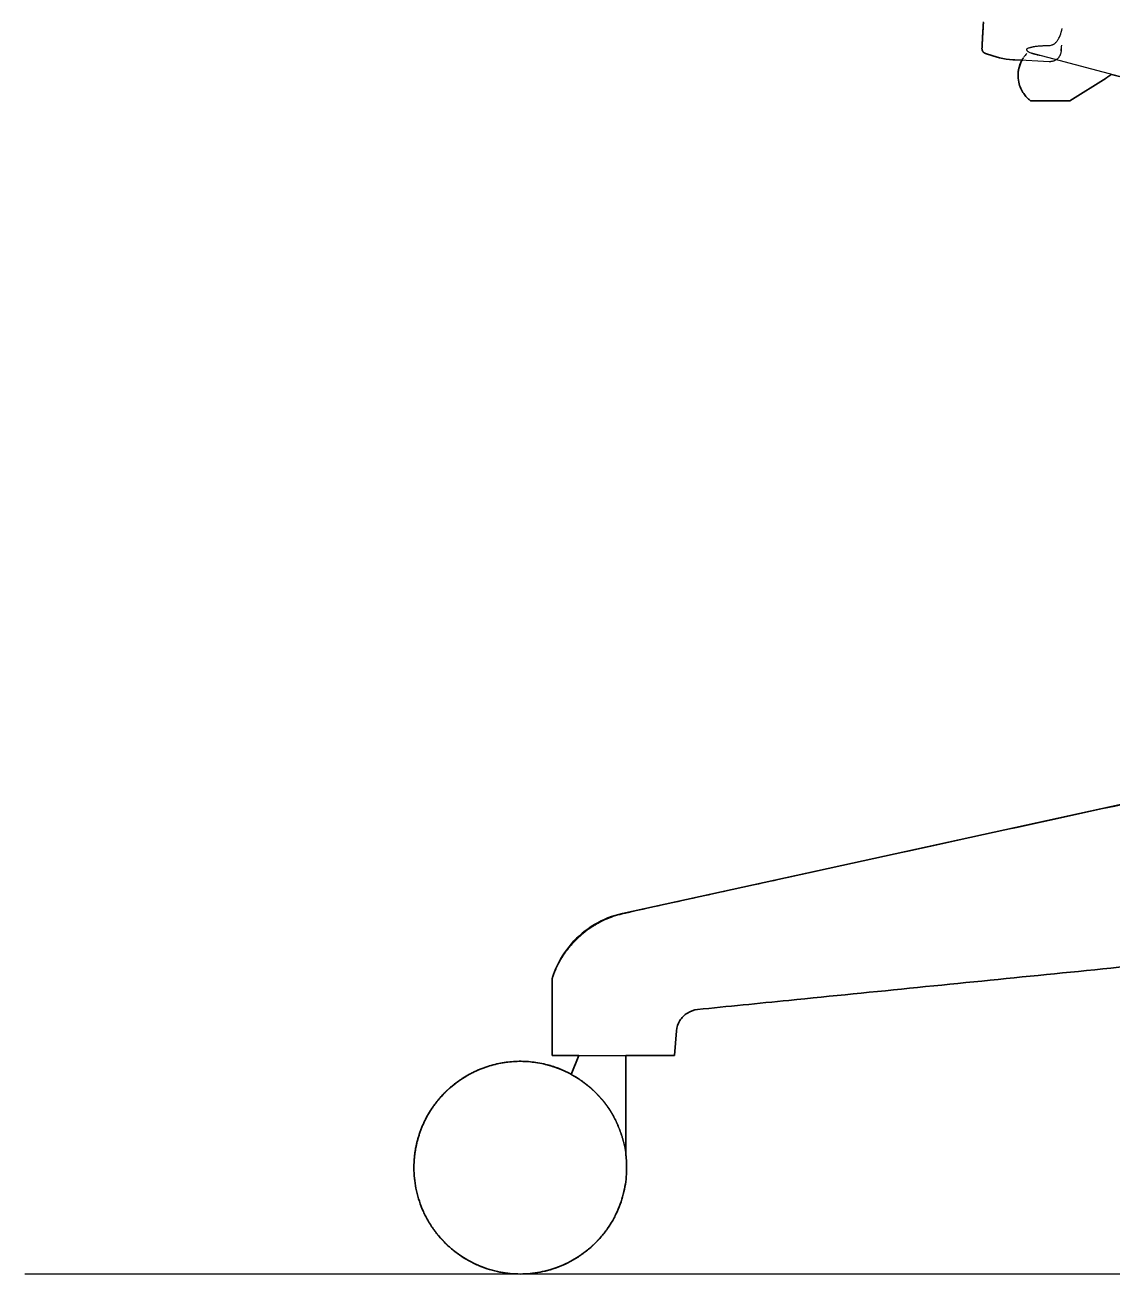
# Model space of a CAD drawing. Header units: millimetres. Extents: x 0 to 2114, y 0 to 2321.
# Drawn here: x 1171.7 to 1496.5, y 1303.2 to 1676.5 of the extents above; entities that cross this region are included whole.
import ezdxf

# ---------------------------------------------------------------- set-up
doc = ezdxf.new("R2010")
doc.units = ezdxf.units.MM
doc.layers.add('Blocks', color=7, linetype='Continuous')
for name, color, linetype, lineweight, true_color in [('Blocks$Inner', 7, 'Continuous', 25, 0x007f00), ('Blocks$Outline', 7, 'Continuous', 35, 0xff3f3f), ('Groud', 7, 'Continuous', 25, 0x243775)]:
    doc.layers.add(name, color=color, linetype=linetype, lineweight=lineweight, true_color=true_color)

# ---------------------------------------------------------------- blocks, each defined once
blk = doc.blocks.new('Aeron Size C Office Chair Side')
at = {"layer": 'Blocks$Inner'}
for p, q in [((298.14, 362.7), (295.71, 362.83)), ((165.46, 65.34), (163.23, 59.67)), ((179.54, 35.53), (179.49, 65.34))]:
    blk.add_line(p, q, dxfattribs=at)
for points in [[(286.34, 374.04), (286.28, 373.07), (286.24, 372.15), (286.19, 371.3), (286.15, 370.51), (286.11, 369.79), (286.08, 369.13), (286.05, 368.53), (286.02, 368.01), (286, 367.55), (285.97, 367.16), (285.96, 366.85), (285.95, 366.6), (285.94, 366.42), (285.93, 366.31), (285.93, 366.28), (285.93, 366.33), (285.94, 366.46), (285.95, 366.66), (285.96, 366.92), (285.98, 367.26), (286, 367.67), (286.03, 368.14), (286.05, 368.69), (286.09, 369.3), (286.12, 369.98), (286.16, 370.72), (286.2, 371.53), (286.25, 372.39), (286.3, 373.33)], [(309.65, 367.21), (309.63, 366.76), (309.61, 366.38), (309.59, 366.06), (309.58, 365.82), (309.57, 365.64), (309.56, 365.54), (309.56, 365.5), (309.56, 365.46), (309.55, 365.33), (309.53, 365.19), (309.51, 365.06), (309.48, 364.93), (309.45, 364.8), (309.41, 364.67), (309.37, 364.54), (309.32, 364.41), (309.27, 364.29), (309.21, 364.16), (309.14, 364.04), (309.08, 363.93), (309, 363.81), (308.93, 363.7), (308.85, 363.59), (308.76, 363.49), (308.67, 363.38), (308.58, 363.29), (308.48, 363.19), (308.38, 363.1), (308.27, 363.01), (308.16, 362.93), (308.05, 362.86), (307.94, 362.78), (307.82, 362.71), (307.7, 362.65), (307.58, 362.59), (307.45, 362.54), (307.33, 362.49), (307.2, 362.45), (307.07, 362.41), (306.94, 362.37), (306.81, 362.35), (306.67, 362.32), (306.54, 362.31), (306.4, 362.29), (306.27, 362.29), (306.13, 362.29), (306, 362.29), (295.71, 362.83), (295.16, 362.87), (294.15, 362.96), (293.14, 363.1), (292.14, 363.27), (291.15, 363.49), (290.16, 363.74), (289.19, 364.04), (286.97, 364.76), (286.93, 364.77), (286.87, 364.8), (286.82, 364.82), (286.76, 364.84), (286.71, 364.87), (286.66, 364.9), (286.61, 364.94), (286.56, 364.97), (286.51, 365.01), (286.46, 365.04), (286.42, 365.08), (286.37, 365.13), (286.33, 365.17), (286.29, 365.22), (286.25, 365.26), (286.21, 365.31), (286.18, 365.36), (286.15, 365.41), (286.12, 365.46), (286.09, 365.52), (286.06, 365.57), (286.04, 365.63), (286.02, 365.68), (286, 365.74), (285.98, 365.8), (285.97, 365.86), (285.95, 365.92), (285.94, 365.98), (285.94, 366.04), (285.93, 366.1), (285.93, 366.16), (285.93, 366.22), (285.93, 366.28), (285.93, 366.33), (285.94, 366.45), (285.95, 366.64), (285.96, 366.9), (285.98, 367.23), (286, 367.63), (286.02, 368.1), (286.05, 368.64), (286.08, 369.25), (286.12, 369.92), (286.16, 370.65), (286.2, 371.46), (286.25, 372.32), (286.29, 373.24), (286.35, 374.23)], [(309.56, 365.5), (309.56, 365.55), (309.57, 365.67), (309.58, 365.85), (309.59, 366.11)], [(359.58, 355.42), (327.01, 357.87), (300.76, 364.81)], [(322.99, 357.41), (312.16, 350.64), (300.39, 350.64)], [(474.85, 172.59), (178.49, 107.72), (177.4, 107.46), (176.31, 107.15), (175.24, 106.8), (174.19, 106.41), (173.15, 105.97), (172.13, 105.5), (171.13, 104.98), (170.15, 104.43), (169.19, 103.83), (168.26, 103.2), (167.35, 102.54), (166.48, 101.83), (165.63, 101.09), (164.81, 100.32), (164.02, 99.52), (163.26, 98.68), (162.54, 97.82), (161.86, 96.92), (161.21, 96), (160.59, 95.06), (160.02, 94.09), (159.48, 93.1), (158.99, 92.09), (158.53, 91.06), (158.12, 90.01), (157.75, 88.95), (157.54, 88.28)], [(157.54, 88.28), (157.54, 65.34), (180.19, 65.34), (194.02, 65.34), (194.66, 72.67)]]:
    blk.add_lwpolyline(points, dxfattribs=at)
at = {"layer": 'Blocks$Inner', "extrusion": (0, 0, -1)}
for centre, radius, start, end in [((-304.96, 386.25), 34.01, 234.6864, 237.9992), ((-147.98, 31.78), 31.78, 270, 90), ((-147.98, 31.78), 31.78, 55.3384, 124.6616), ((-147.98, 31.78), 31.78, 90, 270), ((-147.98, 31.78), 31.78, 19.2891, 52.4134), ((-147.98, 31.78), 31.78, 127.5866, 160.7109)]:
    blk.add_arc(centre, radius, start, end, dxfattribs=at)
at = {"layer": 'Blocks$Inner'}
for points, knots in [([(306.25, 367.16), (306.46, 367.2), (306.76, 367.27), (307.12, 367.4), (307.37, 367.52), (307.6, 367.68), (307.8, 367.85), (307.96, 368.02), (308.12, 368.18), (308.3, 368.38), (308.49, 368.63), (308.66, 368.9), (308.85, 369.2), (309.06, 369.6), (309.5, 370.6), (309.74, 371.5), (309.85, 372.24)], [0, 0, 0, 0, 0.0714286, 0.1071429, 0.1428571, 0.1785714, 0.2142857, 0.25, 0.2678571, 0.3035714, 0.3571429, 0.3928571, 0.4285714, 0.5, 0.5714286, 0.8571429, 0.8571429, 0.8571429, 0.8571429]), ([(303.35, 364.11), (302.97, 364.18), (302.43, 364.3), (301.85, 364.46), (301.53, 364.55), (301.34, 364.62), (301.18, 364.67), (301.03, 364.72), (300.75, 364.81), (300.35, 364.95), (300.01, 365.1), (299.79, 365.22), (299.66, 365.32), (299.55, 365.42), (299.43, 365.57), (299.33, 365.77), (299.32, 365.97), (299.38, 366.12), (299.49, 366.25), (299.76, 366.4), (300.15, 366.53), (300.51, 366.62), (300.79, 366.69), (301.07, 366.75), (301.34, 366.81), (301.61, 366.86), (302, 366.92), (302.5, 366.97), (303.02, 367.01), (303.44, 367.04), (303.74, 367.07), (304.05, 367.09), (304.46, 367.11), (305.19, 367.15), (305.82, 367.16), (306.25, 367.16)], [-1, -1, -1, -1, -0.916667, -0.875, -0.854167, -0.833333, -0.822917, -0.8125, -0.791667, -0.75, -0.708333, -0.6875, -0.666667, -0.645833, -0.625, -0.583333, -0.541667, -0.520833, -0.5, -0.458333, -0.416667, -0.395833, -0.375, -0.354167, -0.333333, -0.3125, -0.291667, -0.25, -0.208333, -0.1875, -0.166667, -0.145833, -0.125, -0.083333, 0, 0, 0, 0]), ([(300.39, 350.64), (300.39, 350.64), (300.18, 350.81), (299.51, 351.39), (298.62, 352.38), (297.68, 353.85), (296.98, 355.61), (296.47, 358.6), (297.09, 361.7), (298.39, 363.58)], [11.7635149, 11.7635149, 11.7635149, 11.7635149, 11.8260149, 11.8885149, 11.9510149, 12.0135149, 12.0760149, 12.1385149, 12.2624674, 12.2624674, 12.2624674, 12.2624674]), ([(178.98, 107.72), (177.24, 107.31), (174.66, 106.51), (171.88, 105.16), (170.37, 104.3), (169.28, 103.63), (168.24, 102.92), (166.92, 101.92), (165.69, 100.87), (164.55, 99.79), (163.75, 98.95), (163, 98.1), (162.29, 97.24), (161.63, 96.38), (161.02, 95.49), (160.55, 94.76), (160.24, 94.25), (160.06, 93.96), (159.89, 93.68), (159.69, 93.32), (159.38, 92.73), (159.03, 91.99), (158.71, 91.28), (158.47, 90.76), (158.3, 90.4), (158.15, 90.07), (157.96, 89.65), (157.69, 88.99), (157.56, 88.53), (157.54, 88.28)], [-408.373758, -408.373758, -408.373758, -408.373758, -408.230901, -408.159472, -408.123758, -408.088044, -408.052329, -408.016615, -407.945186, -407.909472, -407.873758, -407.838044, -407.802329, -407.766615, -407.730901, -407.695186, -407.677329, -407.668401, -407.659472, -407.641615, -407.623758, -407.588044, -407.552329, -407.534472, -407.516615, -407.498758, -407.480901, -407.445186, -407.373758, -407.373758, -407.373758, -407.373758]), ([(228.23, 81.78), (253.87, 84.36), (305.16, 89.48), (358.84, 94.86), (386.86, 97.62), (389.22, 97.86)], [-338.5389591, -338.5389591, -338.5389591, -338.5389591, -338.2056257, -337.8722924, -337.8415538, -337.8415538, -337.8415538, -337.8415538]), ([(194.66, 72.67), (194.76, 73.76), (195.27, 75.32), (196.6, 77.03), (198.29, 78.39), (199.83, 78.93), (200.91, 79.04)], [-340.538959, -340.538959, -340.538959, -340.538959, -340.205626, -340.038959, -339.872292, -339.538959, -339.538959, -339.538959, -339.538959]), ([(163.23, 59.67), (163.26, 59.65), (163.41, 59.57), (163.76, 59.37), (164.02, 59.22), (164.29, 59.06), (164.73, 58.8), (165.35, 58.4), (165.92, 58.02), (166.39, 57.69), (166.73, 57.45), (167.08, 57.19), (167.57, 56.81), (168.2, 56.31), (168.83, 55.77), (169.33, 55.33), (169.69, 55), (170.05, 54.66), (170.52, 54.2), (171.1, 53.6), (171.67, 52.98), (172.1, 52.48), (172.42, 52.1), (172.74, 51.72), (173.14, 51.2), (173.64, 50.55), (174.2, 49.75), (174.74, 48.94), (175.25, 48.12), (175.89, 47.02), (176.62, 45.61), (177.26, 44.18), (177.66, 43.17), (177.87, 42.59), (178.03, 42.15), (178.18, 41.71), (178.37, 41.12), (178.59, 40.37), (178.79, 39.62), (178.93, 39.05), (179.02, 38.62), (179.11, 38.21), (179.22, 37.67), (179.38, 36.75), (179.49, 36.01), (179.54, 35.53)], [0, 0, 0, 0, 0.055559, 0.083339, 0.097229, 0.111119, 0.138898, 0.166678, 0.194458, 0.208348, 0.222237, 0.236127, 0.250017, 0.277797, 0.305576, 0.319466, 0.333356, 0.347246, 0.361136, 0.388916, 0.416695, 0.430585, 0.444475, 0.458365, 0.472255, 0.500034, 0.527814, 0.555594, 0.583373, 0.611153, 0.666712, 0.722272, 0.750051, 0.763941, 0.777831, 0.791721, 0.805611, 0.83339, 0.86117, 0.87506, 0.88895, 0.90284, 0.916729, 0.944509, 1, 1, 1, 1]), ([(169.66, 55.02), (169.54, 55.14), (169.3, 55.36), (168.8, 55.8), (168.17, 56.34), (167.54, 56.84), (167.05, 57.21), (166.7, 57.47), (166.35, 57.72), (165.89, 58.04), (165.32, 58.42), (164.69, 58.82), (164.35, 59.03), (164.2, 59.11)], [-0.3333333, -0.3333333, -0.3333333, -0.3333333, -0.3194444, -0.3055556, -0.2777778, -0.25, -0.2361111, -0.2222222, -0.2083333, -0.1944444, -0.1666667, -0.1388889, -0.1111111, -0.1111111, -0.1111111, -0.1111111]), ([(174.72, 48.96), (174.55, 49.23), (174.19, 49.77), (173.62, 50.57), (173.13, 51.23), (172.72, 51.74), (172.41, 52.12), (172.08, 52.5), (171.64, 53.01), (171.15, 53.55), (170.75, 53.96), (170.59, 54.12)], [-0.5555556, -0.5555556, -0.5555556, -0.5555556, -0.5277778, -0.5, -0.4722222, -0.4583333, -0.4444444, -0.4305556, -0.4166667, -0.3888889, -0.3695044, -0.3695044, -0.3695044, -0.3695044]), ([(178.68, 40.01), (178.65, 40.13), (178.53, 40.55), (178.36, 41.13), (178.17, 41.72), (178.02, 42.16), (177.87, 42.6), (177.65, 43.18), (177.25, 44.2), (176.74, 45.34), (176.17, 46.47), (175.87, 47.03), (175.71, 47.31)], [-0.8448349, -0.8448349, -0.8448349, -0.8448349, -0.8333333, -0.8055556, -0.7916667, -0.7777778, -0.7638889, -0.75, -0.7222222, -0.6666667, -0.6388889, -0.6111111, -0.6111111, -0.6111111, -0.6111111])]:
    blk.add_open_spline(points, degree=3, knots=knots, dxfattribs=at)
for points in [[(299.34, 364.75), (298.89, 364.28), (298.61, 363.89), (298.42, 363.63)], [(459.06, 168.37), (439.89, 164.37), (401.5, 156.28), (343.59, 143.68), (285.93, 131.13), (247.46, 122.74), (228.23, 118.54)], [(228.23, 118.54), (220.17, 116.77), (204.04, 113.24), (188.07, 109.73), (180.19, 107.98)], [(171.78, 105.05), (171.24, 104.77), (170.72, 104.48), (170.22, 104.18)], [(180.19, 107.98), (179.99, 107.94), (179.59, 107.85), (179.19, 107.76), (178.98, 107.72)], [(200.91, 79.04), (205.45, 79.5), (214.55, 80.41), (223.67, 81.33), (228.23, 81.78)]]:
    blk.add_open_spline(points, degree=3, dxfattribs=at)
at = {"layer": 'Blocks$Outline'}
for points in [[(286.28, 373.07), (286.34, 374.04)], [(286.08, 369.13), (286.11, 369.79)], [(286.11, 369.79), (286.15, 370.51)], [(286.15, 370.51), (286.19, 371.3)], [(286.19, 371.3), (286.24, 372.15)], [(286.24, 372.15), (286.28, 373.07)], [(285.93, 366.31), (285.94, 366.42)], [(285.93, 366.28), (285.93, 366.31)], [(285.93, 366.22), (285.93, 366.28)], [(285.93, 366.16), (285.93, 366.22)], [(285.93, 366.1), (285.93, 366.16)], [(285.94, 366.04), (285.93, 366.1)], [(285.94, 366.42), (285.95, 366.6)], [(285.94, 365.98), (285.94, 366.04)], [(285.95, 365.92), (285.94, 365.98)], [(285.95, 366.6), (285.96, 366.85)], [(285.97, 365.86), (285.95, 365.92)], [(285.96, 366.85), (285.97, 367.16)], [(285.97, 367.16), (286, 367.55)], [(285.98, 365.8), (285.97, 365.86)], [(286, 367.55), (286.02, 368.01)], [(286.02, 368.01), (286.05, 368.53)], [(286.05, 368.53), (286.08, 369.13)], [(286, 365.74), (285.98, 365.8)], [(286.02, 365.68), (286, 365.74)], [(286.04, 365.63), (286.02, 365.68)], [(286.06, 365.57), (286.04, 365.63)], [(286.09, 365.52), (286.06, 365.57)], [(286.12, 365.46), (286.09, 365.52)], [(286.15, 365.41), (286.12, 365.46)], [(286.18, 365.36), (286.15, 365.41)], [(286.21, 365.31), (286.18, 365.36)], [(286.25, 365.26), (286.21, 365.31)], [(286.29, 365.22), (286.25, 365.26)], [(286.33, 365.17), (286.29, 365.22)], [(286.37, 365.13), (286.33, 365.17)], [(286.42, 365.08), (286.37, 365.13)], [(286.46, 365.04), (286.42, 365.08)], [(286.51, 365.01), (286.46, 365.04)], [(286.56, 364.97), (286.51, 365.01)], [(286.61, 364.94), (286.56, 364.97)], [(286.66, 364.9), (286.61, 364.94)], [(286.71, 364.87), (286.66, 364.9)], [(286.76, 364.84), (286.71, 364.87)], [(286.82, 364.82), (286.76, 364.84)], [(286.87, 364.8), (286.82, 364.82)], [(286.93, 364.77), (286.87, 364.8)], [(286.97, 364.76), (286.93, 364.77)], [(289.19, 364.04), (286.97, 364.76)], [(290.16, 363.74), (289.19, 364.04)], [(291.15, 363.49), (290.16, 363.74)], [(292.14, 363.27), (291.15, 363.49)], [(293.14, 363.1), (292.14, 363.27)], [(294.15, 362.96), (293.14, 363.1)], [(295.16, 362.87), (294.15, 362.96)], [(295.71, 362.83), (295.16, 362.87)], [(297.86, 362.72), (295.71, 362.83)], [(327.01, 357.87), (324.62, 358.5)], [(322.99, 357.41), (312.16, 350.64)], [(312.16, 350.64), (300.39, 350.64)], [(178.49, 107.72), (474.85, 172.59)], [(170.15, 104.43), (171.13, 104.98)], [(171.13, 104.98), (172.13, 105.5)], [(172.13, 105.5), (173.15, 105.97)], [(173.15, 105.97), (174.19, 106.41)], [(174.19, 106.41), (175.24, 106.8)], [(175.24, 106.8), (176.31, 107.15)], [(176.31, 107.15), (177.4, 107.46)], [(177.4, 107.46), (178.49, 107.72)], [(164.81, 100.32), (165.63, 101.09)], [(165.63, 101.09), (166.48, 101.83)], [(166.48, 101.83), (167.35, 102.54)], [(167.35, 102.54), (168.26, 103.2)], [(168.26, 103.2), (169.19, 103.83)], [(169.19, 103.83), (170.15, 104.43)], [(161.86, 96.92), (162.54, 97.82)], [(162.54, 97.82), (163.26, 98.68)], [(163.26, 98.68), (164.02, 99.52)], [(164.02, 99.52), (164.81, 100.32)], [(159.48, 93.1), (160.02, 94.09)], [(160.02, 94.09), (160.59, 95.06)], [(160.59, 95.06), (161.21, 96)], [(161.21, 96), (161.86, 96.92)], [(158.12, 90.01), (158.53, 91.06)], [(158.53, 91.06), (158.99, 92.09)], [(158.99, 92.09), (159.48, 93.1)], [(157.54, 65.34), (157.54, 88.28)], [(194.66, 72.67), (194.02, 65.34)], [(165.46, 65.34), (157.54, 65.34)], [(163.23, 59.67), (165.46, 65.34)], [(180.19, 65.34), (179.49, 65.34)], [(179.49, 65.34), (179.54, 35.53)], [(194.02, 65.34), (180.19, 65.34)]]:
    blk.add_lwpolyline(points, dxfattribs=at)
for points, knots in [([(300.39, 350.64), (300.39, 350.64), (300.18, 350.81), (299.51, 351.39), (298.62, 352.38), (297.68, 353.85), (296.98, 355.61), (296.5, 358.38), (296.98, 361.09), (297.86, 362.72)], [11.7635149, 11.7635149, 11.7635149, 11.7635149, 11.8260149, 11.8885149, 11.9510149, 12.0135149, 12.0760149, 12.1385149, 12.2437397, 12.2437397, 12.2437397, 12.2437397]), ([(389.16, 97.85), (386.81, 97.62), (358.82, 94.86), (305.16, 89.48), (253.87, 84.36), (228.23, 81.78)], [-46.5362, -46.5362, -46.5362, -46.5362, -46.5057493, -46.172416, -45.8390826, -45.8390826, -45.8390826, -45.8390826]), ([(157.54, 88.28), (157.56, 88.53), (157.69, 88.99), (157.95, 89.63), (158.08, 89.93), (158.12, 90.01)], [407.3737578, 407.3737578, 407.3737578, 407.3737578, 407.4451864, 407.4809007, 407.4953153, 407.4953153, 407.4953153, 407.4953153]), ([(200.91, 79.04), (199.83, 78.93), (198.29, 78.39), (196.6, 77.03), (195.27, 75.32), (194.76, 73.76), (194.66, 72.67)], [-44.839083, -44.839083, -44.839083, -44.839083, -44.505749, -44.339083, -44.172416, -43.839083, -43.839083, -43.839083, -43.839083])]:
    blk.add_open_spline(points, degree=3, knots=knots, dxfattribs=at)
for points, weights in [([(324.62, 358.5), (323.82, 357.93), (322.99, 357.41)], [1, 0.99958213861, 1]), ([(117.99, 42.28), (121.11, 51.2), (128.6, 56.97)], [1, 0.958510973985, 1]), ([(128.6, 56.97), (129.24, 57.46), (129.91, 57.92)], [0.857135824917, 0.858555860809, 0.860538782647])]:
    blk.add_rational_spline(points, weights, degree=2, dxfattribs=at)
blk.add_open_spline([(228.23, 81.78), (223.67, 81.33), (214.55, 80.41), (205.45, 79.5), (200.91, 79.04)], degree=3, dxfattribs=at)
for points, weights, knots in [([(129.91, 57.92), (138.07, 63.56), (156.1, 63.56), (163.23, 59.67)], [1, 0.911262551915, 0.911262551915, 0.970732511412], [0, 0, 0, 19.226673, 34.966483, 34.966483, 34.966483]), ([(147.98, 0), (116.2, 0), (116.2, 31.78), (116.2, 37.18), (117.99, 42.28)], [1, 0.707106781187, 1, 0.934238672741, 0.898007234773], [0, 0, 0, 49.922655, 49.922655, 61.13145, 61.13145, 61.13145]), ([(179.54, 35.53), (179.77, 33.66), (179.77, 31.78), (179.77, 0), (147.98, 0)], [0.956061107668, 0.976076480677, 1, 0.707106781187, 1], [145.690282, 145.690282, 145.690282, 149.767965, 149.767965, 199.69062, 199.69062, 199.69062])]:
    blk.add_rational_spline(points, weights, degree=2, knots=knots, dxfattribs=at)

msp = doc.modelspace()

# ---------------------------------------------------------------- linework, layer by layer
at = {"layer": 'Groud'}
msp.add_lwpolyline([(2113.96, 1303.19), (1171.71, 1303.19)], dxfattribs=at)

# ---------------------------------------------------------------- block references
at = {"layer": 'Blocks'}
msp.add_blockref('Aeron Size C Office Chair Side', (1171.71, 1303.19), dxfattribs=at)

doc.saveas('drawing.dxf')
